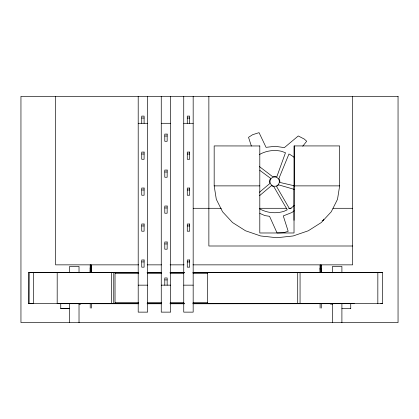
<?xml version="1.0" encoding="UTF-8"?>
<svg xmlns="http://www.w3.org/2000/svg" width="419" height="419" viewBox="0 0 419 419"><rect width="100%" height="100%" fill="white"/><g stroke="black" fill="none" stroke-linecap="round" stroke-linejoin="round"><path stroke-width="0.63" d="M31.315 303.576L28.906 303.607L28.937 272.371L138.72 272.36M115.042 272.392L115.042 303.634L28.901 303.602L28.953 272.371M33.63 272.392L33.614 303.602L28.901 303.597M138.778 303.691L57.183 303.602L57.199 272.392L113.764 272.423L113.748 303.634M90.216 268.569L90.216 267.542M91.394 268.569L91.394 267.621M111.391 303.628L111.407 272.423M298.029 303.639L297.71 303.644L297.71 272.408L298.888 272.418L297.71 272.434M300.056 303.623L300.067 272.418M320.1 269.228L320.1 268.563M321.279 269.228L321.279 268.563M354.275 303.665L192.955 303.696M377.833 303.655L377.844 272.444M382.243 303.675L382.557 303.675L382.557 272.434L381.929 272.434M91.332 272.423L91.394 267.751L90.216 267.751L90.069 272.371L78.997 272.408M259.801 145.927L259.801 232.98L294.023 232.98L294.023 145.927L339.652 145.927L339.652 185.879L337.51 199.303L331.246 211.805L321.273 222.547L308.279 230.785L293.148 235.965L276.912 237.735L260.67 235.965L245.539 230.785L232.545 222.547L222.578 211.805L216.309 199.303L214.172 185.879L214.172 145.927L259.801 145.969M323.866 219.132L323.342 220.321L322.143 220.834M302.743 146.215L306.682 141.245L304.288 139.066L298.276 135.96L284.36 147.629L275.231 146.283L266.06 147.341L259.068 132.65L252.62 134.703L248.525 137.327L251.353 146.032M28.953 303.576L29.587 303.576M259.429 192.284L269.841 183.501A5.185 5.185 0 0 1 270.637 178.374L259.811 170.339M259.612 195.636L271.423 185.664L273.874 186.754L287.272 209.793L284.119 211.27A31.111 31.111 0 0 1 259.298 208.672M294.332 205.399L291.467 207.819L289.498 208.746L276.545 186.465L278.714 184.884L294.327 189.388M294.185 210.799L291.87 212.522L283.286 215.916L288.183 231.278L283.831 232.665L277.069 232.98L269.553 216.304L264.991 215.628L259.801 213.386M90.216 265.578L91.394 265.437M320.1 265.573L321.279 265.431M90.216 264.986L91.394 264.955L91.394 272.654M60.755 272.465L69.879 272.434M382.557 272.465L381.871 272.465M141.737 118.048L144.094 118.048M187.277 118.048L189.634 118.048M138.202 123.296L147.629 123.296M161.257 123.296L170.685 123.296M183.742 123.296L193.169 123.296M164.793 136.034L167.15 136.034M141.737 154.019L144.094 154.019M187.277 154.019L189.634 154.019M164.793 172.005L167.15 172.005M214.172 185.879L259.801 185.879M294.023 185.879L339.652 185.879M141.737 189.99L144.094 189.99M187.277 189.99L189.634 189.99M164.793 207.971L167.15 207.971M193.238 208.29L221.284 208.29M259.838 208.29L286.633 208.29M288.591 208.29L291.21 208.29M333.032 208.29L352.636 208.29M294.023 220.321L294.091 185.879M141.737 225.956L144.094 225.956M187.277 225.956L189.634 225.956M164.793 243.942L167.15 243.942M352.636 246L208.866 246L208.866 96.323M141.737 261.927L144.094 261.927M187.277 261.927L189.634 261.927M138.679 264.855L55.58 264.855L55.58 96.323M147.184 264.855L161.577 264.855M170.088 264.855L184.056 264.855M192.986 264.855L352.636 264.855L352.636 96.323M90.216 266.573L91.394 266.573M320.1 266.563L321.279 266.563M147.111 272.371L161.661 272.371M170.041 272.371L184.439 272.371M192.944 272.371L382.4 272.45M138.778 272.429L28.916 272.392L30.084 272.402M147.189 272.434L161.661 272.429M170.072 272.434L184.454 272.434M192.955 272.434L382.557 272.45M298.197 272.57L207.557 272.57L207.557 303.613L382.547 303.655L381.929 303.644M115.241 273.581L138.778 273.581M147.279 273.581L161.661 273.581M170.161 273.581L183.889 273.581M193.044 273.581L207.426 273.581M164.793 279.908L167.15 279.908M138.202 285.156L147.629 285.156M161.257 285.156L170.685 285.156M183.742 285.156L193.169 285.156M115.241 302.539L138.778 302.539M147.279 302.539L161.661 302.539M170.161 302.539L183.889 302.539M193.044 302.539L207.426 302.539M147.189 303.696L161.661 303.691M170.072 303.696L184.454 303.696M380.813 303.675L382.547 303.66M138.72 303.754L59.577 303.696M147.111 303.765L161.629 303.754M170.041 303.765L184.439 303.765M192.944 303.765L351.918 303.691M79.023 303.875L80.788 303.875M330.706 303.869L332.476 303.869M79.023 303.943L80.788 303.943L80.788 303.66M330.706 303.937L332.476 303.937M60.755 308.546L69.596 308.546M69.596 308.651L60.755 308.651L60.755 303.66M341.904 308.646L350.74 308.646M298.878 303.623L297.7 303.623M332.503 272.397L321.431 272.366L321.279 267.741L320.1 267.741L320.168 272.418M341.621 272.429L350.74 272.455M294.327 185.79L279.798 182.427A5.185 5.185 0 0 0 278.865 178.573L288.958 153.993A31.111 31.111 0 0 1 294.688 157.811M259.408 166.573L272.806 176.792A5.185 5.185 0 0 1 276.776 176.886L285.48 152.736L281.317 151.238A31.111 31.111 0 0 0 259.487 154.48M350.74 303.655L350.74 308.683M341.904 272.779L341.904 266.421L332.476 266.421L332.476 272.779M341.904 303.288L341.904 322.672M332.476 303.288L332.476 322.672M330.706 303.655L330.706 303.974M321.279 272.649L321.279 264.949L320.1 264.981L320.1 272.649M321.279 303.293L321.279 308.091M320.1 303.293L320.1 308.091M294.51 145.927L294.51 185.879M193.169 96.323L193.169 312.134L183.742 312.134L183.742 96.323M189.634 123.296L189.634 116.105L187.277 116.105L187.277 123.296M170.685 96.323L170.685 312.134L161.257 312.134L161.257 96.323M167.15 285.156L167.15 277.965L164.793 277.965L164.793 285.156M147.629 96.323L147.629 312.134L138.202 312.134L138.202 96.323M144.094 123.296L144.094 116.105L141.737 116.105L141.737 123.296M91.394 303.304L91.394 308.101M90.216 264.955L90.216 272.654M90.216 303.304L90.216 308.101M79.023 272.785L79.023 266.432L69.596 266.432L69.596 272.785M79.023 303.262L79.023 322.677M69.596 303.403L69.596 322.677M398.05 96.323L20.95 96.323L20.95 322.583L398.05 322.583L398.05 96.323M167.15 134.09L164.793 134.09L164.793 141.282L167.15 141.282L167.15 134.09M144.094 152.076L141.737 152.076L141.737 159.267L144.094 159.267L144.094 152.076M189.634 152.076L187.277 152.076L187.277 159.267L189.634 159.267L189.634 152.076M167.15 170.062L164.793 170.062L164.793 177.247L167.15 177.247L167.15 170.062M144.094 188.047L141.737 188.047L141.737 195.233L144.094 195.233L144.094 188.047M189.634 188.047L187.277 188.047L187.277 195.233L189.634 195.233L189.634 188.047M167.15 206.028L164.793 206.028L164.793 213.219L167.15 213.219L167.15 206.028M144.094 224.013L141.737 224.013L141.737 231.204L144.094 231.204L144.094 224.013M189.634 224.013L187.277 224.013L187.277 231.204L189.634 231.204L189.634 224.013M167.15 241.999L164.793 241.999L164.793 249.19L167.15 249.19L167.15 241.999M144.094 259.984L141.737 259.984L141.737 267.17L144.094 267.17L144.094 259.984M189.634 259.984L187.277 259.984L187.277 267.17L189.634 267.17L189.634 259.984M271.502 185.114A4.714 4.714 0 0 0 279.279 182.637A4.714 4.714 0 0 0 273.246 177.137A4.714 4.714 0 0 0 271.502 185.114"/></g></svg>
